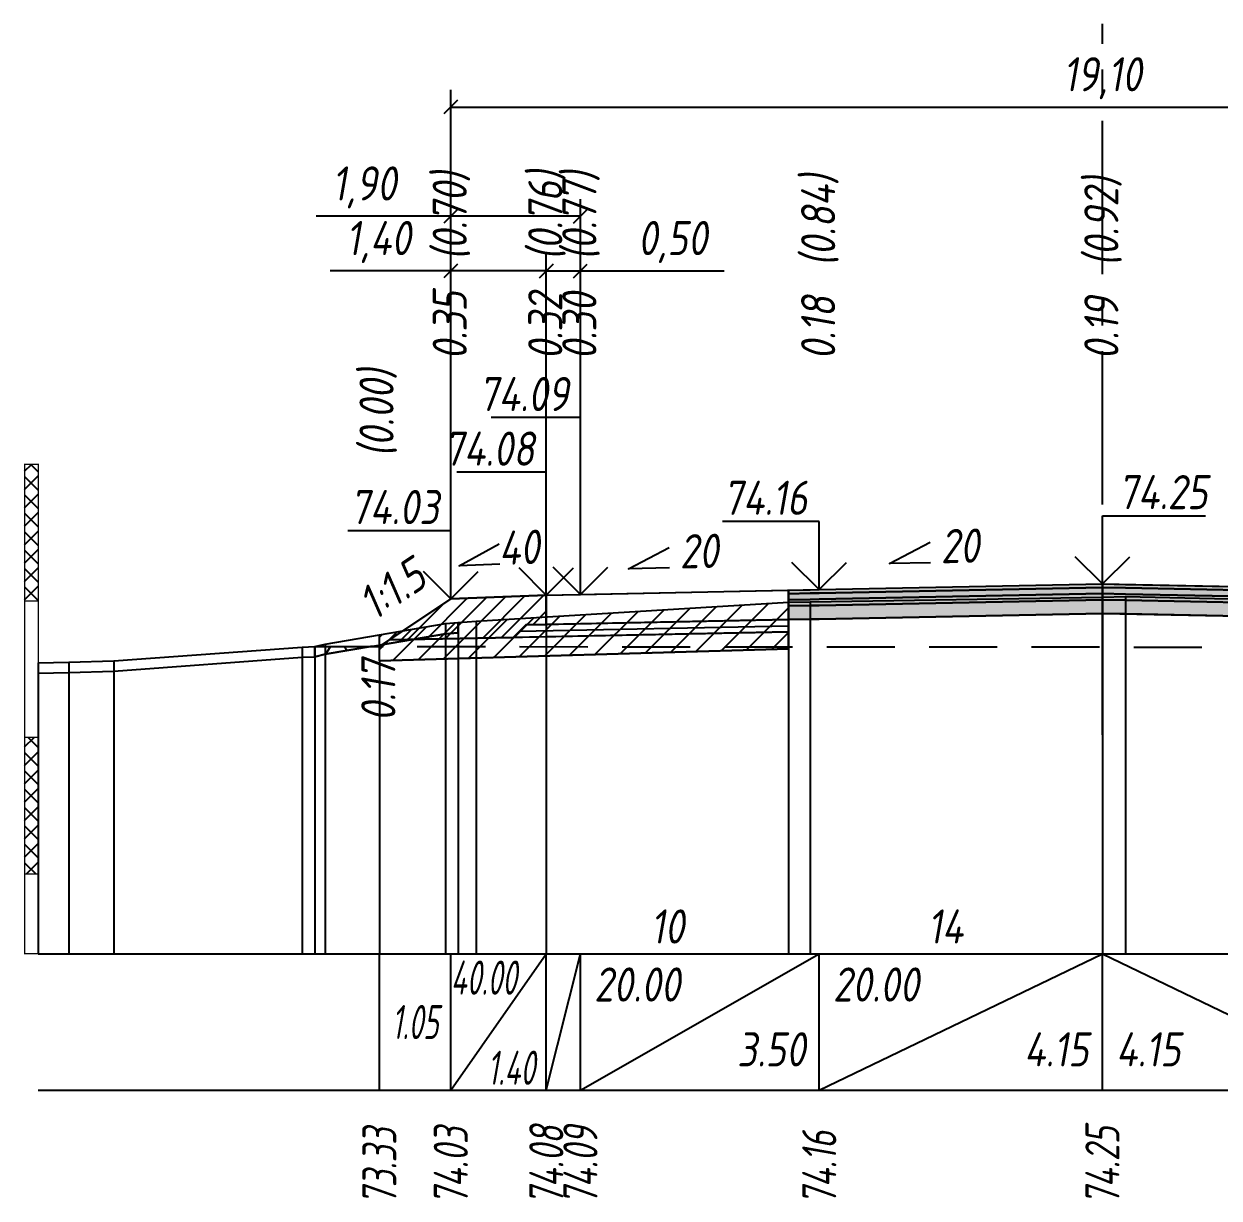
# Model space of a CAD drawing. Extents: x -717 to 1451, y -133302 to 233.
# Drawn here: x 78.9 to 166.5, y -12257.9 to -12171.9 of the extents above; entities that cross this region are included whole.
import ezdxf
from ezdxf.enums import TextEntityAlignment as Align

# ---------------------------------------------------------------- set-up
doc = ezdxf.new("R2010")
doc.units = 0
doc.linetypes.add('осевая2', pattern=[1.125, 0.75, -0.125, 0.125, -0.125])
doc.linetypes.add('штриховая', pattern=[0.75, 0.5, -0.25])
for name, color, linetype in [('Интерполированный поперечник', 2, 'Continuous'), ('Код_514', 1, 'Continuous'), ('Контур_0', 7, 'Continuous'), ('Контур_2521', 7, 'Continuous'), ('Контур_2564', 7, 'Continuous'), ('Контур_2660', 7, 'Continuous'), ('Контур_2665', 7, 'Continuous'), ('Контур_400', 7, 'Continuous'), ('Контур_508', 7, 'Continuous'), ('Контур_512', 7, 'Continuous'), ('Контур_513', 7, 'Continuous'), ('Контур_818', 7, 'Continuous'), ('Красный поперечник', 1, 'Continuous'), ('Линейка абсолютных высот', 7, 'Continuous'), ('Объём_2501', 7, 'Continuous'), ('Объём_2564', 7, 'Continuous'), ('Объём_2650', 7, 'Continuous'), ('Объём_2660', 7, 'Continuous'), ('Объём_2661', 7, 'Continuous'), ('Объём_2665', 7, 'Continuous'), ('Объём_2666', 7, 'Continuous'), ('Объём_2667', 7, 'Continuous'), ('Объём_2668', 7, 'Continuous'), ('Объём_2669', 7, 'Continuous'), ('Объём_2675', 7, 'Continuous'), ('Объём_2753', 7, 'Continuous'), ('Ось', 1, 'осевая2'), ('Откосы', 7, 'Continuous'), ('Отметки покрытия', 7, 'Continuous'), ('Рабочие отметки', 7, 'Continuous'), ('Рабочие отметки доп.', 7, 'Continuous'), ('Слои выравнивания', 7, 'Continuous'), ('Таблица', 7, 'Continuous'), ('Уклоны проезжей части', 7, 'Continuous'), ('Черный поперечник', 3, 'Continuous')]:
    doc.layers.add(name, color=color, linetype=linetype)
for name, color, linetype, true_color in [('Контур_2540', 2, 'Continuous', 0xffff00), ('Контур_2560', 2, 'Continuous', 0xffff00), ('Контур_2561', 7, 'Continuous', 0xff8040), ('Контур_2562', 3, 'Continuous', 0x00ff00), ('Контур_2563', 7, 'Continuous', 0xff8000), ('Контур_2570', 7, 'Continuous', 0x80ff00), ('Контур_2725', 7, 'Continuous', 0x323232), ('Контур_2736', 4, 'Continuous', 0x00ffff), ('Контур_2737', 4, 'Continuous', 0x00ffff), ('Контур_2738', 4, 'Continuous', 0x00ffff), ('Контур_2739', 4, 'Continuous', 0x00ffff), ('Контур_2741', 4, 'Continuous', 0x00ffff), ('Контур_2742', 4, 'Continuous', 0x00ffff), ('Контур_2743', 4, 'Continuous', 0x00ffff), ('Контур_2744', 7, 'Continuous', 0xa4ffff), ('Контур_2745', 7, 'Continuous', 0xa4ffff), ('Контур_2747', 4, 'Continuous', 0x00ffff), ('Контур_2748', 4, 'Continuous', 0x00ffff), ('Контур_2749', 4, 'Continuous', 0x00ffff), ('Контур_2750', 4, 'Continuous', 0x00ffff), ('Контур_2751', 4, 'Continuous', 0x00ffff), ('Контур_2752', 4, 'Continuous', 0x00ffff), ('Контур_2760', 7, 'Continuous', 0x323232), ('Контур_2761', 7, 'Continuous', 0x323232), ('Контур_2762', 7, 'Continuous', 0x323232), ('Контур_2763', 7, 'Continuous', 0x323232), ('Контур_402', 7, 'Continuous', 0xff6464), ('Контур_703', 4, 'Continuous', 0x00ffff), ('Контур_705', 4, 'Continuous', 0x00ffff), ('Контур_707', 4, 'Continuous', 0x00ffff), ('Контур_720', 131, 'Continuous', 0xaaffff), ('Объём_2500', 7, 'Continuous', 0xc0c0c0), ('Объём_2520', 7, 'Continuous', 0x80ffff), ('Объём_2540', 2, 'Continuous', 0xffff00), ('Объём_2560', 2, 'Continuous', 0xffff00), ('Объём_2561', 7, 'Continuous', 0xff8040), ('Объём_2562', 3, 'Continuous', 0x00ff00), ('Объём_2563', 7, 'Continuous', 0xff8000), ('Объём_2570', 7, 'Continuous', 0x80ff00), ('Объём_2600', 7, 'Continuous', 0x808000), ('Объём_2746', 2, 'Continuous', 0xffff00)]:
    doc.layers.add(name, color=color, linetype=linetype, true_color=true_color)
doc.styles.get("Standard").update_dxf_attribs({"font": 'txt', "height": 2.5})
doc.styles.add('М', font='romand.shx', dxfattribs={"width": 0.8, "oblique": 10, "height": 2.5})
doc.dimstyles.new('ISO-25', dxfattribs={"dimtxt": 2.5, "dimasz": 2.5, "dimexe": 1.25, "dimexo": 0.625, "dimtad": 1, "dimtxsty": 'Standard', "dimcen": 2.5, "dimadec": 0, "dimazin": 0, "dimtfac": 1, "dimtmove": 0, "dimatfit": 3, "dimfxl": 1, "dimarcsym": 0})

# ---------------------------------------------------------------- blocks, each defined once
blk = doc.blocks.new('_Oblique')
at = {"color": 0, "linetype": 'ByBlock', "lineweight": -2}
blk.add_line((-0.5, -0.5), (0.5, 0.5), dxfattribs=at)
blk = doc.blocks.new('*D282')
at = {"color": 0, "lineweight": -2, "transparency": 16777216}
for p, q in [((110.234, -12213.443), (110.234, -12188.723)), ((117.234, -12213.163), (117.234, -12188.723)), ((110.234, -12189.973), (101.395, -12189.973)), ((117.234, -12189.973), (110.234, -12189.973))]:
    blk.add_line(p, q, dxfattribs=at)
at = {"layer": 'Defpoints', "color": 0, "transparency": 16777216}
for p in [(117.234, -12189.973), (117.234, -12213.788), (110.234, -12214.068)]:
    blk.add_point(p, dxfattribs=at)
at = {"color": 0, "lineweight": -2, "transparency": 16777216, "rotation": 180}
blk.add_blockref('_Oblique', (110.234, -12189.973), dxfattribs=at)
at = {"color": 0, "lineweight": -2, "transparency": 16777216}
blk.add_blockref('_Oblique', (117.234, -12189.973), dxfattribs=at)
at = {"color": 0, "transparency": 16777216, "insert": (104.935, -12187.86), "char_height": 2.5, "width": 8.75, "attachment_point": 5, "style": 'М'}
blk.add_mtext('1,40', dxfattribs=at)
blk = doc.blocks.new('*D284')
at = {"color": 0, "lineweight": -2, "transparency": 16777216}
for p, q in [((117.234, -12213.163), (117.234, -12188.723)), ((119.734, -12213.113), (119.734, -12188.723)), ((117.234, -12189.973), (119.734, -12189.973)), ((119.734, -12189.973), (130.257, -12189.973))]:
    blk.add_line(p, q, dxfattribs=at)
at = {"layer": 'Defpoints', "color": 0, "transparency": 16777216}
for p in [(119.734, -12189.973), (117.234, -12213.788), (119.734, -12213.738)]:
    blk.add_point(p, dxfattribs=at)
at = {"color": 0, "lineweight": -2, "transparency": 16777216, "rotation": 180}
blk.add_blockref('_Oblique', (117.234, -12189.973), dxfattribs=at)
at = {"color": 0, "lineweight": -2, "transparency": 16777216}
blk.add_blockref('_Oblique', (119.734, -12189.973), dxfattribs=at)
at = {"color": 0, "transparency": 16777216, "insert": (126.495, -12187.86), "char_height": 2.5, "width": 9.16667, "attachment_point": 5, "style": 'М'}
blk.add_mtext('0,50', dxfattribs=at)
blk = doc.blocks.new('*D287')
at = {"color": 0, "lineweight": -2, "transparency": 16777216}
for p, q in [((110.234, -12213.443), (110.234, -12184.723)), ((119.734, -12213.113), (119.734, -12184.723)), ((110.234, -12185.973), (100.356, -12185.973)), ((119.734, -12185.973), (110.234, -12185.973))]:
    blk.add_line(p, q, dxfattribs=at)
at = {"layer": 'Defpoints', "color": 0, "transparency": 16777216}
for p in [(119.734, -12185.973), (119.734, -12213.738), (110.234, -12214.068)]:
    blk.add_point(p, dxfattribs=at)
at = {"color": 0, "lineweight": -2, "transparency": 16777216, "rotation": 180}
blk.add_blockref('_Oblique', (110.234, -12185.973), dxfattribs=at)
at = {"color": 0, "lineweight": -2, "transparency": 16777216}
blk.add_blockref('_Oblique', (119.734, -12185.973), dxfattribs=at)
at = {"color": 0, "transparency": 16777216, "insert": (103.896, -12183.86), "char_height": 2.5, "width": 8.75, "attachment_point": 5, "style": 'М'}
blk.add_mtext('1,90', dxfattribs=at)
blk = doc.blocks.new('*D288')
at = {"color": 0, "lineweight": -2, "transparency": 16777216}
for p, q in [((110.234, -12213.443), (110.234, -12176.723)), ((205.734, -12213.443), (205.734, -12176.723)), ((110.234, -12177.973), (205.734, -12177.973))]:
    blk.add_line(p, q, dxfattribs=at)
at = {"layer": 'Defpoints', "color": 0, "transparency": 16777216}
for p in [(205.734, -12177.973), (110.234, -12214.068), (205.734, -12214.068)]:
    blk.add_point(p, dxfattribs=at)
at = {"color": 0, "lineweight": -2, "transparency": 16777216, "rotation": 180}
blk.add_blockref('_Oblique', (110.234, -12177.973), dxfattribs=at)
at = {"color": 0, "lineweight": -2, "transparency": 16777216}
blk.add_blockref('_Oblique', (205.734, -12177.973), dxfattribs=at)
at = {"color": 0, "transparency": 16777216, "insert": (157.984, -12175.86), "char_height": 2.5, "width": 10.41667, "attachment_point": 5, "style": 'М'}
blk.add_mtext('19,10', dxfattribs=at)

msp = doc.modelspace()

# ---------------------------------------------------------------- hatches: boundary and pattern name
at = {"layer": 'Линейка абсолютных высот'}
h = msp.add_hatch(dxfattribs=at)
h.set_pattern_fill('ANSI37', scale=0.3, style=0)
h.paths.add_polyline_path([(80, -12214.148), (80, -12204.148), (79, -12204.148), (79, -12214.148)])
h = msp.add_hatch(dxfattribs=at)
h.set_pattern_fill('ANSI37', scale=0.3, style=0)
h.paths.add_polyline_path([(80, -12234.148), (80, -12224.148), (79, -12224.148), (79, -12234.148)])
at = {"layer": 'Объём_2563'}
h = msp.add_hatch(dxfattribs=at)
h.set_pattern_fill('ANSI31', color=256, scale=0.3)
h.paths.add_polyline_path([(110.234, -12214.006), (117.234, -12213.726), (117.234, -12215.876), (115.734, -12215.906), (114.816, -12216.824), (105.734, -12217.006)])
at = {"layer": 'Объём_2570'}
h = msp.add_hatch(dxfattribs=at)
h.set_pattern_fill('ANSI31', color=256, scale=0.2)
h.paths.add_polyline_path([(110.77, -12216.483), (109.842, -12216.559), (105, -12217.385), (105, -12216.635), (109.842, -12215.809), (110.77, -12215.733)])
at = {"layer": 'Объём_2600'}
h = msp.add_hatch(dxfattribs=at)
h.set_pattern_fill('ANSI31', color=6, scale=0.4)
h.paths.add_polyline_path([(112.097, -12215.636), (134.985, -12214.244), (134.985, -12217.651), (105, -12218.55), (105, -12217.496), (104.357, -12217.495), (109.842, -12216.559), (110.77, -12216.483), (110.77, -12215.733)])
h = msp.add_hatch(dxfattribs=at)
h.set_pattern_fill('HONEY', color=5, scale=0.3)
h.paths.add_polyline_path([(101.035, -12218.062), (100.28, -12218.243), (100.28, -12217.493), (104.357, -12217.495)])
at = {"layer": 'Слои выравнивания'}
for color, points in [(2, [(134.985, -12213.371), (136.565, -12213.339), (137.234, -12213.326), (157.984, -12212.911), (157.984, -12213.161), (137.234, -12213.576), (136.565, -12213.589), (134.985, -12213.621)]), (2, [(157.984, -12212.911), (159.673, -12212.945), (178.734, -12213.326), (182.465, -12213.401), (184.411, -12213.439), (184.411, -12213.689), (182.465, -12213.651), (178.734, -12213.576), (159.673, -12213.195), (157.984, -12213.161)]), (3, [(134.985, -12213.621), (136.565, -12213.589), (137.234, -12213.576), (157.984, -12213.161), (157.984, -12213.611), (137.234, -12214.026), (136.565, -12214.039), (134.985, -12214.071)]), (4, [(134.985, -12214.071), (136.565, -12214.039), (137.234, -12214.026), (157.984, -12213.611), (157.984, -12214.061), (137.234, -12214.476), (136.565, -12214.489), (134.985, -12214.521)]), (3, [(157.984, -12213.161), (159.673, -12213.195), (178.734, -12213.576), (182.465, -12213.651), (184.411, -12213.689), (184.411, -12214.139), (182.465, -12214.101), (178.734, -12214.026), (159.673, -12213.645), (157.984, -12213.611)]), (4, [(157.984, -12213.611), (159.673, -12213.645), (178.734, -12214.026), (182.465, -12214.101), (184.411, -12214.139), (184.411, -12214.589), (182.465, -12214.551), (178.734, -12214.476), (159.673, -12214.095), (157.984, -12214.061)]), (5, [(134.985, -12214.521), (136.565, -12214.489), (137.234, -12214.476), (157.984, -12214.061), (157.984, -12215.061), (137.234, -12215.476), (136.565, -12215.489), (134.985, -12215.521)]), (5, [(157.984, -12214.061), (159.673, -12214.095), (178.734, -12214.476), (182.465, -12214.551), (184.411, -12214.589), (184.411, -12215.589), (182.465, -12215.551), (178.734, -12215.476), (159.673, -12215.095), (157.984, -12215.061)])]:
    msp.add_hatch(color=color, dxfattribs=at).paths.add_polyline_path(points)

# ---------------------------------------------------------------- linework, layer by layer
at = {"layer": 'Интерполированный поперечник', "linetype": 'штриховая', "ltscale": 10, "flags": 128}
msp.add_lwpolyline([(100.28, -12217.493), (216.075, -12217.558)], dxfattribs=at)
at = {"layer": 'Код_514'}
for p, q in [((105, -12250), (105, -12240)), ((110.234, -12250), (110.234, -12240)), ((110.234, -12250), (117.234, -12240)), ((117.234, -12250), (117.234, -12240)), ((117.234, -12250), (119.734, -12240)), ((119.734, -12250), (119.734, -12240)), ((119.734, -12250), (137.234, -12240)), ((137.234, -12250), (137.234, -12240)), ((137.234, -12250), (157.984, -12240)), ((157.984, -12250), (157.984, -12240)), ((157.984, -12240), (178.734, -12250))]:
    msp.add_line(p, q, dxfattribs=at)
at = {"layer": 'Контур_0', "flags": 128}
for points in [[(119.734, -12215.826), (117.234, -12215.876), (117.234, -12213.726), (134.985, -12213.371), (134.985, -12215.521), (119.734, -12215.826), (119.734, -12215.826)], [(110.234, -12214.006), (105, -12217.496), (105, -12217.496), (105, -12217.496), (105, -12217.496), (105, -12217.496), (105, -12217.496), (105, -12217.496), (105, -12217.496), (105, -12217.496), (105, -12217.496), (105, -12217.496), (105, -12217.496), (105, -12217.496), (105, -12217.496), (105, -12217.496)], [(110.234, -12214.006), (105, -12217.496), (105, -12217.496), (105, -12217.496), (105, -12217.496), (105, -12217.496), (105, -12217.496), (105, -12217.496), (105, -12217.496), (105, -12217.496), (105, -12217.496), (105, -12217.496), (105, -12217.496), (105, -12217.496), (105, -12217.496), (105, -12217.496), (105, -12217.496), (105, -12217.496), (105, -12217.496), (105, -12217.496), (105, -12217.496), (105, -12217.496), (105, -12217.496), (105, -12217.496), (105, -12217.496), (105, -12217.496), (105, -12217.496), (105, -12217.496), (105, -12217.496), (105, -12217.496)], [(115.734, -12215.906), (134.985, -12215.521), (134.985, -12216.421), (114.816, -12216.824), (115.734, -12215.906), (115.734, -12215.906)], [(105.734, -12217.006), (114.816, -12216.824), (115.734, -12215.906), (117.234, -12215.876)]]:
    msp.add_lwpolyline(points, dxfattribs=at)
at = {"layer": 'Контур_2521', "color": 250, "flags": 128}
msp.add_lwpolyline([(115.275, -12216.365), (134.985, -12215.971)], dxfattribs=at)
at = {"layer": 'Контур_2540', "flags": 128}
msp.add_lwpolyline([(105.734, -12217.006), (134.985, -12216.421), (134.985, -12217.651), (105, -12218.55), (105, -12217.496), (105.734, -12217.006), (105.734, -12217.006)], dxfattribs=at)
at = {"layer": 'Контур_2560', "flags": 128}
msp.add_lwpolyline([(110.234, -12214.006), (110.234, -12214.006), (110.234, -12214.006), (117.234, -12213.726)], dxfattribs=at)
at = {"layer": 'Контур_2561', "flags": 128}
msp.add_lwpolyline([(117.234, -12213.726), (117.234, -12213.726), (110.234, -12214.006), (110.234, -12214.006), (117.234, -12213.726)], dxfattribs=at)
at = {"layer": 'Контур_2562', "flags": 128}
msp.add_lwpolyline([(110.234, -12214.006), (110.234, -12214.006), (110.234, -12214.006), (110.234, -12214.006), (110.234, -12214.006)], dxfattribs=at)
at = {"layer": 'Контур_2563', "flags": 128}
msp.add_lwpolyline([(110.234, -12214.006), (117.234, -12213.726), (117.234, -12215.876), (115.734, -12215.906), (114.816, -12216.824), (105.734, -12217.006), (110.234, -12214.006), (110.234, -12214.006)], dxfattribs=at)
at = {"layer": 'Контур_2564', "flags": 128}
msp.add_lwpolyline([(110.234, -12214.006), (117.234, -12213.726)], dxfattribs=at)
at = {"layer": 'Контур_2570', "flags": 128}
msp.add_lwpolyline([(80, -12219.439), (82.236, -12219.386), (85.53, -12219.287), (99.345, -12218.282), (100.28, -12218.243), (100.28, -12218.243), (101.035, -12218.062), (109.842, -12216.559), (110.77, -12216.483), (110.77, -12215.733), (112.097, -12215.636), (134.985, -12214.244), (136.565, -12214.219), (157.984, -12213.866), (159.673, -12213.838), (182.465, -12214.337)], dxfattribs=at)
at = {"layer": 'Контур_2660', "flags": 128}
msp.add_lwpolyline([(105, -12218.55), (134.985, -12217.651)], dxfattribs=at)
at = {"layer": 'Контур_2665', "flags": 128}
msp.add_lwpolyline([(110.234, -12214.006), (110.234, -12214.006)], dxfattribs=at)
at = {"layer": 'Контур_2725', "flags": 128}
msp.add_lwpolyline([(134.985, -12215.521), (136.565, -12215.489), (137.234, -12215.476), (157.984, -12215.061), (159.673, -12215.095), (178.734, -12215.476), (182.465, -12215.551), (184.411, -12215.589)], dxfattribs=at)
at = {"layer": 'Контур_2736', "flags": 128}
msp.add_lwpolyline([(110.234, -12214.006), (105, -12217.496)], dxfattribs=at)
at = {"layer": 'Контур_2737', "flags": 128}
msp.add_lwpolyline([(105, -12217.496), (105, -12217.496)], dxfattribs=at)
at = {"layer": 'Контур_2738', "flags": 128}
msp.add_lwpolyline([(105, -12217.496), (105, -12217.496)], dxfattribs=at)
at = {"layer": 'Контур_2739', "flags": 128}
msp.add_lwpolyline([(105, -12217.496), (105, -12217.496)], dxfattribs=at)
at = {"layer": 'Контур_2741', "flags": 128}
msp.add_lwpolyline([(105, -12217.496), (105, -12217.496)], dxfattribs=at)
at = {"layer": 'Контур_2742', "flags": 128}
msp.add_lwpolyline([(105, -12217.496), (105, -12217.496)], dxfattribs=at)
at = {"layer": 'Контур_2743', "flags": 128}
msp.add_lwpolyline([(105, -12217.496), (105, -12217.496)], dxfattribs=at)
at = {"layer": 'Контур_2744', "flags": 128}
msp.add_lwpolyline([(105, -12217.496), (105, -12217.496)], dxfattribs=at)
msp.add_lwpolyline([(105, -12217.496), (105, -12217.496)], dxfattribs=at)
msp.add_lwpolyline([(105, -12217.496), (105, -12217.496)], dxfattribs=at)
msp.add_lwpolyline([(105, -12217.496), (105, -12217.496)], dxfattribs=at)
msp.add_lwpolyline([(105, -12217.496), (105, -12217.496)], dxfattribs=at)
msp.add_lwpolyline([(105, -12217.496), (105, -12217.496)], dxfattribs=at)
at = {"layer": 'Контур_2745', "flags": 128}
msp.add_lwpolyline([(105, -12217.496), (105, -12217.496)], dxfattribs=at)
msp.add_lwpolyline([(105, -12217.496), (105, -12217.496)], dxfattribs=at)
msp.add_lwpolyline([(105, -12217.496), (105, -12217.496)], dxfattribs=at)
msp.add_lwpolyline([(105, -12217.496), (105, -12217.496)], dxfattribs=at)
msp.add_lwpolyline([(105, -12217.496), (105, -12217.496)], dxfattribs=at)
msp.add_lwpolyline([(105, -12217.496), (105, -12217.496)], dxfattribs=at)
at = {"layer": 'Контур_2747', "flags": 128}
msp.add_lwpolyline([(105, -12217.496), (105, -12217.496)], dxfattribs=at)
at = {"layer": 'Контур_2748', "flags": 128}
msp.add_lwpolyline([(105, -12217.496), (105, -12217.496)], dxfattribs=at)
at = {"layer": 'Контур_2749', "flags": 128}
msp.add_lwpolyline([(105, -12217.496), (105, -12217.496)], dxfattribs=at)
at = {"layer": 'Контур_2750', "flags": 128}
msp.add_lwpolyline([(105, -12217.496), (105, -12217.496)], dxfattribs=at)
at = {"layer": 'Контур_2751', "flags": 128}
msp.add_lwpolyline([(105, -12217.496), (105, -12217.496)], dxfattribs=at)
at = {"layer": 'Контур_2752', "flags": 128}
msp.add_lwpolyline([(105, -12217.496), (105, -12217.496)], dxfattribs=at)
at = {"layer": 'Контур_2760', "flags": 128}
msp.add_lwpolyline([(134.985, -12213.371), (136.565, -12213.339), (137.234, -12213.326), (157.984, -12212.911), (159.673, -12212.945), (178.734, -12213.326), (182.465, -12213.401), (184.411, -12213.439)], dxfattribs=at)
at = {"layer": 'Контур_2761', "flags": 128}
msp.add_lwpolyline([(134.985, -12213.621), (136.565, -12213.589), (137.234, -12213.576), (157.984, -12213.161), (159.673, -12213.195), (178.734, -12213.576), (182.465, -12213.651), (184.411, -12213.689)], dxfattribs=at)
at = {"layer": 'Контур_2762', "flags": 128}
msp.add_lwpolyline([(134.985, -12214.071), (136.565, -12214.039), (137.234, -12214.026), (157.984, -12213.611), (159.673, -12213.645), (178.734, -12214.026), (182.465, -12214.101), (184.411, -12214.139)], dxfattribs=at)
at = {"layer": 'Контур_2763', "flags": 128}
msp.add_lwpolyline([(134.985, -12214.521), (136.565, -12214.489), (137.234, -12214.476), (157.984, -12214.061), (159.673, -12214.095), (178.734, -12214.476), (182.465, -12214.551), (184.411, -12214.589)], dxfattribs=at)
at = {"layer": 'Контур_400', "flags": 128}
for points in [[(117.234, -12213.726), (119.734, -12213.676), (119.734, -12213.676), (119.734, -12213.676), (119.734, -12213.676), (119.734, -12213.676), (119.734, -12213.676), (137.234, -12213.326), (157.984, -12212.911)], [(157.984, -12212.911), (178.734, -12213.326), (196.234, -12213.676), (196.234, -12213.676), (196.234, -12213.676), (196.234, -12213.676), (196.234, -12213.676), (196.234, -12213.676), (198.734, -12213.726)]]:
    msp.add_lwpolyline(points, dxfattribs=at)
at = {"layer": 'Контур_402', "flags": 128}
msp.add_lwpolyline([(105, -12218.55), (134.985, -12217.651), (134.985, -12215.521), (157.984, -12215.061), (184.411, -12215.589), (184.411, -12217.754), (212.626, -12218.6)], dxfattribs=at)
at = {"layer": 'Контур_508', "flags": 128}
msp.add_lwpolyline([(105, -12218.55), (134.985, -12217.651), (134.985, -12215.521), (157.984, -12215.061), (184.411, -12215.589), (184.411, -12217.754), (212.626, -12218.6), (214.726, -12220), (216.726, -12220), (221.125, -12217.067)], dxfattribs=at)
at = {"layer": 'Контур_512', "flags": 128}
msp.add_lwpolyline([(105, -12218.55), (134.985, -12217.651)], dxfattribs=at)
at = {"layer": 'Контур_513', "flags": 128}
msp.add_lwpolyline([(105, -12218.55), (134.985, -12217.651), (134.985, -12215.521), (157.984, -12215.061), (184.411, -12215.589), (184.411, -12217.754), (212.626, -12218.6), (214.726, -12220), (216.726, -12220), (221.125, -12217.067)], dxfattribs=at)
at = {"layer": 'Контур_703', "flags": 128}
for points in [[(110.234, -12214.006), (105, -12217.496)], [(105, -12217.496), (105, -12217.496)]]:
    msp.add_lwpolyline(points, dxfattribs=at)
at = {"layer": 'Контур_705', "flags": 128}
msp.add_lwpolyline([(105, -12217.496), (105, -12217.496)], dxfattribs=at)
at = {"layer": 'Контур_707', "flags": 128}
msp.add_lwpolyline([(105, -12217.496), (105, -12217.496)], dxfattribs=at)
at = {"layer": 'Контур_720', "flags": 128}
msp.add_lwpolyline([(105, -12217.496), (105, -12217.496)], dxfattribs=at)
at = {"layer": 'Контур_818', "flags": 128}
msp.add_lwpolyline([(105, -12217.385), (109.842, -12216.559), (110.77, -12216.483), (110.77, -12215.733), (112.097, -12215.636), (134.985, -12214.244), (136.565, -12214.219), (157.984, -12213.866), (159.673, -12213.838), (182.465, -12214.337), (184.411, -12214.378), (186.387, -12214.544), (208.355, -12216.283), (208.355, -12217.033), (213.511, -12217.925), (216.075, -12218.308), (216.075, -12218.308), (221.125, -12217.817)], dxfattribs=at)
at = {"layer": 'Красный поперечник'}
for p, q in [((137.234, -12213.326), (157.984, -12212.911)), ((157.984, -12212.911), (178.734, -12213.326)), ((110.234, -12214.006), (117.234, -12213.726)), ((117.234, -12213.726), (119.734, -12213.676)), ((119.734, -12213.676), (137.234, -12213.326)), ((105, -12217.496), (110.234, -12214.006)), ((134.985, -12217.651), (134.985, -12240)), ((105, -12218.55), (105, -12240))]:
    msp.add_line(p, q, dxfattribs=at)
at = {"layer": 'Линейка абсолютных высот', "color": 7, "const_width": 0.1, "flags": 128}
for points in [[(80, -12214.148), (80, -12204.148), (79, -12204.148), (79, -12214.148), (80, -12214.148)], [(80, -12224.148), (80, -12214.148), (79, -12214.148), (79, -12224.148), (80, -12224.148)], [(80, -12234.148), (80, -12224.148), (79, -12224.148), (79, -12234.148), (80, -12234.148)], [(80, -12240), (80, -12234.148), (79, -12234.148), (79, -12240), (80, -12240)]]:
    msp.add_lwpolyline(points, dxfattribs=at)
at = {"layer": 'Объём_2500', "flags": 128}
msp.add_lwpolyline([(119.734, -12215.826), (117.234, -12215.876), (117.234, -12213.726), (134.985, -12213.371), (134.985, -12215.521), (119.734, -12215.826), (119.734, -12215.826)], dxfattribs=at)
at = {"layer": 'Объём_2501', "flags": 128}
for points in [[(117.234, -12213.726), (119.734, -12213.676), (119.734, -12213.676), (119.734, -12213.676), (119.734, -12213.676), (119.734, -12213.676), (119.734, -12213.676), (137.234, -12213.326), (157.984, -12212.911)], [(157.984, -12212.911), (178.734, -12213.326), (196.234, -12213.676), (196.234, -12213.676), (196.234, -12213.676), (196.234, -12213.676), (196.234, -12213.676), (196.234, -12213.676), (198.734, -12213.726)]]:
    msp.add_lwpolyline(points, dxfattribs=at)
at = {"layer": 'Объём_2520', "color": 250, "flags": 128}
msp.add_lwpolyline([(115.734, -12215.906), (134.985, -12215.521), (134.985, -12216.421), (114.816, -12216.824), (115.734, -12215.906), (115.734, -12215.906)], dxfattribs=at)
at = {"layer": 'Объём_2540', "flags": 128}
msp.add_lwpolyline([(105.734, -12217.006), (134.985, -12216.421), (134.985, -12217.651), (105, -12218.55), (105, -12217.496), (105.734, -12217.006), (105.734, -12217.006)], dxfattribs=at)
at = {"layer": 'Объём_2560', "flags": 128}
msp.add_lwpolyline([(110.234, -12214.006), (110.234, -12214.006), (110.234, -12214.006), (117.234, -12213.726)], dxfattribs=at)
at = {"layer": 'Объём_2561', "flags": 128}
msp.add_lwpolyline([(117.234, -12213.726), (117.234, -12213.726), (110.234, -12214.006), (110.234, -12214.006), (117.234, -12213.726)], dxfattribs=at)
at = {"layer": 'Объём_2562', "flags": 128}
msp.add_lwpolyline([(110.234, -12214.006), (110.234, -12214.006), (110.234, -12214.006), (110.234, -12214.006), (110.234, -12214.006)], dxfattribs=at)
at = {"layer": 'Объём_2563', "color": 250, "flags": 128}
msp.add_lwpolyline([(110.234, -12214.006), (117.234, -12213.726), (117.234, -12215.876), (115.734, -12215.906), (114.816, -12216.824), (105.734, -12217.006), (110.234, -12214.006), (110.234, -12214.006)], dxfattribs=at)
at = {"layer": 'Объём_2564', "flags": 128}
msp.add_lwpolyline([(110.234, -12214.006), (117.234, -12213.726)], dxfattribs=at)
at = {"layer": 'Объём_2570', "flags": 128}
msp.add_lwpolyline([(110.77, -12216.483), (109.842, -12216.559), (105, -12217.385), (105, -12216.635), (109.842, -12215.809), (110.77, -12215.733), (110.77, -12216.483), (110.77, -12216.483)], dxfattribs=at)
at = {"layer": 'Объём_2600', "color": 5, "flags": 128}
msp.add_lwpolyline([(101.035, -12218.062), (100.28, -12218.243), (100.28, -12217.493), (104.357, -12217.495), (101.035, -12218.062), (101.035, -12218.062)], dxfattribs=at)
at = {"layer": 'Объём_2650', "color": 6, "flags": 128}
msp.add_lwpolyline([(112.097, -12215.636), (134.985, -12214.244), (134.985, -12217.651), (105, -12218.55), (105, -12217.496), (104.357, -12217.495), (109.842, -12216.559), (110.77, -12216.483), (110.77, -12215.733), (112.097, -12215.636), (112.097, -12215.636)], dxfattribs=at)
at = {"layer": 'Объём_2660', "flags": 128}
msp.add_lwpolyline([(105, -12218.55), (134.985, -12217.651)], dxfattribs=at)
at = {"layer": 'Объём_2661', "flags": 128}
msp.add_lwpolyline([(110.234, -12214.006), (105, -12217.496)], dxfattribs=at)
at = {"layer": 'Объём_2665', "flags": 128}
msp.add_lwpolyline([(110.234, -12214.006), (110.234, -12214.006)], dxfattribs=at)
at = {"layer": 'Объём_2666', "flags": 128}
msp.add_lwpolyline([(110.234, -12214.006), (105, -12217.496)], dxfattribs=at)
at = {"layer": 'Объём_2667', "flags": 128}
msp.add_lwpolyline([(105, -12217.496), (105, -12217.496)], dxfattribs=at)
msp.add_lwpolyline([(105, -12217.496), (105, -12217.496)], dxfattribs=at)
at = {"layer": 'Объём_2668', "flags": 128}
msp.add_lwpolyline([(105, -12217.496), (105, -12217.496)], dxfattribs=at)
msp.add_lwpolyline([(105, -12217.496), (105, -12217.496)], dxfattribs=at)
at = {"layer": 'Объём_2669', "flags": 128}
msp.add_lwpolyline([(105, -12217.496), (105, -12217.496)], dxfattribs=at)
msp.add_lwpolyline([(105, -12217.496), (105, -12217.496)], dxfattribs=at)
at = {"layer": 'Объём_2675', "flags": 128}
msp.add_lwpolyline([(105, -12217.496), (105, -12217.496)], dxfattribs=at)
msp.add_lwpolyline([(105, -12217.496), (105, -12217.496)], dxfattribs=at)
msp.add_lwpolyline([(105, -12217.496), (105, -12217.496)], dxfattribs=at)
msp.add_lwpolyline([(105, -12217.496), (105, -12217.496)], dxfattribs=at)
msp.add_lwpolyline([(105, -12217.496), (105, -12217.496)], dxfattribs=at)
msp.add_lwpolyline([(105, -12217.496), (105, -12217.496)], dxfattribs=at)
msp.add_lwpolyline([(105, -12217.496), (105, -12217.496)], dxfattribs=at)
msp.add_lwpolyline([(105, -12217.496), (105, -12217.496)], dxfattribs=at)
msp.add_lwpolyline([(105, -12217.496), (105, -12217.496)], dxfattribs=at)
msp.add_lwpolyline([(105, -12217.496), (105, -12217.496)], dxfattribs=at)
msp.add_lwpolyline([(105, -12217.496), (105, -12217.496)], dxfattribs=at)
msp.add_lwpolyline([(105, -12217.496), (105, -12217.496)], dxfattribs=at)
at = {"layer": 'Объём_2746', "flags": 128}
msp.add_lwpolyline([(112.097, -12215.636), (134.985, -12214.244), (134.985, -12217.651), (105, -12218.55), (105, -12217.496), (105.222, -12217.347), (109.842, -12216.559), (110.77, -12216.483), (110.77, -12215.733), (112.097, -12215.636), (112.097, -12215.636)], dxfattribs=at)
at = {"layer": 'Объём_2753', "flags": 128}
msp.add_lwpolyline([(134.985, -12213.371), (134.985, -12213.371)], dxfattribs=at)
at = {"layer": 'Ось', "ltscale": 15}
msp.add_line((157.984, -12223.971), (157.984, -12171.882), dxfattribs=at)
at = {"layer": 'Откосы', "color": 1, "flags": 128}
for points in [[(113.839, -12211.462), (110.842, -12211.582), (113.779, -12209.963)], [(126.259, -12211.734), (123.259, -12211.794), (126.229, -12210.234)], [(145.384, -12211.352), (142.384, -12211.412), (145.354, -12209.852)]]:
    msp.add_lwpolyline(points, dxfattribs=at)
at = {"layer": 'Отметки покрытия', "color": 1}
for p, q in [((119.734, -12200.726), (113.184, -12200.726)), ((119.734, -12213.676), (119.734, -12200.726)), ((117.234, -12204.726), (110.684, -12204.726)), ((117.234, -12213.726), (117.234, -12204.726)), ((137.234, -12208.326), (130.134, -12208.326)), ((137.234, -12213.326), (137.234, -12208.326)), ((157.984, -12212.911), (157.984, -12207.911)), ((157.984, -12207.911), (165.534, -12207.911)), ((110.234, -12209.006), (102.684, -12209.006)), ((110.234, -12214.006), (110.234, -12209.006)), ((157.984, -12212.911), (155.984, -12210.911)), ((157.984, -12212.911), (159.984, -12210.911)), ((110.234, -12214.006), (108.234, -12212.006)), ((110.234, -12214.006), (112.234, -12212.006)), ((117.234, -12213.726), (115.234, -12211.726)), ((117.234, -12213.726), (119.234, -12211.726)), ((119.734, -12213.676), (117.734, -12211.676)), ((119.734, -12213.676), (121.734, -12211.676)), ((137.234, -12213.326), (135.234, -12211.326)), ((137.234, -12213.326), (139.234, -12211.326))]:
    msp.add_line(p, q, dxfattribs=at)
at = {"layer": 'Слои выравнивания'}
for p, q in [((157.984, -12212.911), (157.984, -12240)), ((117.234, -12213.726), (117.234, -12240)), ((134.985, -12213.371), (134.985, -12240))]:
    msp.add_line(p, q, dxfattribs=at)
at = {"layer": 'Слои выравнивания', "color": 2, "flags": 128}
for points in [[(134.985, -12213.371), (136.565, -12213.339), (137.234, -12213.326), (157.984, -12212.911), (157.984, -12213.161), (137.234, -12213.576), (136.565, -12213.589), (134.985, -12213.621)], [(157.984, -12212.911), (159.673, -12212.945), (178.734, -12213.326), (182.465, -12213.401), (184.411, -12213.439), (184.411, -12213.689), (182.465, -12213.651), (178.734, -12213.576), (159.673, -12213.195), (157.984, -12213.161)]]:
    msp.add_lwpolyline(points, close=True, dxfattribs=at)
at = {"layer": 'Слои выравнивания', "color": 3, "flags": 128}
for points in [[(134.985, -12213.621), (136.565, -12213.589), (137.234, -12213.576), (157.984, -12213.161), (157.984, -12213.611), (137.234, -12214.026), (136.565, -12214.039), (134.985, -12214.071)], [(157.984, -12213.161), (159.673, -12213.195), (178.734, -12213.576), (182.465, -12213.651), (184.411, -12213.689), (184.411, -12214.139), (182.465, -12214.101), (178.734, -12214.026), (159.673, -12213.645), (157.984, -12213.611)]]:
    msp.add_lwpolyline(points, close=True, dxfattribs=at)
at = {"layer": 'Слои выравнивания', "color": 4, "flags": 128}
for points in [[(134.985, -12214.071), (136.565, -12214.039), (137.234, -12214.026), (157.984, -12213.611), (157.984, -12214.061), (137.234, -12214.476), (136.565, -12214.489), (134.985, -12214.521)], [(157.984, -12213.611), (159.673, -12213.645), (178.734, -12214.026), (182.465, -12214.101), (184.411, -12214.139), (184.411, -12214.589), (182.465, -12214.551), (178.734, -12214.476), (159.673, -12214.095), (157.984, -12214.061)]]:
    msp.add_lwpolyline(points, close=True, dxfattribs=at)
at = {"layer": 'Слои выравнивания', "color": 5, "flags": 128}
for points in [[(134.985, -12214.521), (136.565, -12214.489), (137.234, -12214.476), (157.984, -12214.061), (157.984, -12215.061), (137.234, -12215.476), (136.565, -12215.489), (134.985, -12215.521)], [(157.984, -12214.061), (159.673, -12214.095), (178.734, -12214.476), (182.465, -12214.551), (184.411, -12214.589), (184.411, -12215.589), (182.465, -12215.551), (178.734, -12215.476), (159.673, -12215.095), (157.984, -12215.061)]]:
    msp.add_lwpolyline(points, close=True, dxfattribs=at)
at = {"layer": 'Таблица'}
for p, q in [((80, -12240), (246.125, -12240)), ((80, -12250), (246.125, -12250))]:
    msp.add_line(p, q, dxfattribs=at)
at = {"layer": 'Черный поперечник', "color": 7}
for p, q in [((134.985, -12214.244), (134.985, -12240)), ((136.565, -12214.219), (136.565, -12240)), ((157.984, -12213.866), (157.984, -12240)), ((159.673, -12213.838), (159.673, -12240)), ((109.842, -12215.809), (109.842, -12240)), ((110.77, -12215.733), (110.77, -12240)), ((112.097, -12215.636), (112.097, -12240)), ((99.345, -12217.532), (99.345, -12240)), ((100.28, -12217.493), (100.28, -12240)), ((101.035, -12217.312), (101.035, -12240)), ((80, -12218.689), (80, -12240)), ((82.236, -12218.636), (82.236, -12240)), ((85.53, -12218.537), (85.53, -12240))]:
    msp.add_line(p, q, dxfattribs=at)
at = {"layer": 'Черный поперечник', "flags": 128}
msp.add_lwpolyline([(80, -12218.689), (82.236, -12218.636), (85.53, -12218.537), (99.345, -12217.532), (100.28, -12217.493), (101.035, -12217.312), (109.842, -12215.809), (110.77, -12215.733), (112.097, -12215.636), (134.985, -12214.244), (136.565, -12214.219), (157.984, -12213.866), (159.673, -12213.838), (182.465, -12214.337), (184.411, -12214.378), (186.387, -12214.544), (208.355, -12216.283), (213.511, -12217.175), (216.075, -12217.558), (226.013, -12216.592), (228.343, -12216.259), (235.169, -12216.842), (242.708, -12216.314), (246.125, -12216.393)], dxfattribs=at)

# ---------------------------------------------------------------- texts
at = {"layer": 'Код_514', "style": 'М', "oblique": 10}
for s, width, p in [('40.00', 0.6, (110.223, -12240.495)), ('20.00', 0.8, (120.734, -12241)), ('20.00', 0.8, (138.234, -12241))]:
    msp.add_text(s, height=2.5, dxfattribs=dict(at, width=width)).set_placement(p, align=Align.TOP_LEFT)
at = {"layer": 'Код_514', "style": 'М', "oblique": 10, "width": 0.6}
msp.add_text('1.05', height=2.5, dxfattribs=at).set_placement((107.617, -12245), align=Align.MIDDLE_CENTER)
at = {"layer": 'Код_514', "style": 'М', "oblique": 10}
for s, width, p in [('3.50', 0.8, (136.234, -12249)), ('4.15', 0.8, (156.984, -12249)), ('1.40', 0.6, (116.403, -12250.348))]:
    msp.add_text(s, height=2.5, dxfattribs=dict(at, width=width)).set_placement(p, align=Align.BOTTOM_RIGHT)
at = {"layer": 'Код_514', "style": 'М', "oblique": 10, "width": 0.8}
msp.add_text('4.15', height=2.5, dxfattribs=at).set_placement((158.984, -12249), align=Align.BOTTOM_LEFT)
at = {"layer": 'Код_514', "style": 'М', "oblique": 10, "width": 0.7}
for s, p in [('73.33', (105, -12258.382)), ('74.03', (110.234, -12258.382)), ('74.08', (117.234, -12258.382)), ('74.09', (119.734, -12258.382)), ('74.16', (137.234, -12258.382)), ('74.25', (157.984, -12258.382))]:
    msp.add_text(s, height=2.5, rotation=90, dxfattribs=at).set_placement(p, align=Align.MIDDLE_LEFT)
at = {"layer": 'Отметки покрытия', "color": 1, "style": 'М', "oblique": 10, "width": 0.8}
for s, p in [('74.09', (118.875, -12200.995)), ('74.08', (116.375, -12204.995)), ('74.16', (136.375, -12208.595)), ('74.03', (109.375, -12209.275))]:
    msp.add_text(s, height=2.5, dxfattribs=at).set_placement(p, align=Align.BOTTOM_RIGHT)
msp.add_text('74.25', height=2.5, dxfattribs=at).set_placement((159.125, -12208.18), align=Align.BOTTOM_LEFT)
at = {"layer": 'Рабочие отметки', "color": 1, "style": 'М', "oblique": 10, "width": 0.8}
for s, p in [('0.35', (110.156, -12196.476)), ('0.32', (117.156, -12196.476)), ('0.30', (119.656, -12196.476)), ('0.18', (137.156, -12196.476)), ('0.19', (157.906, -12196.476))]:
    msp.add_text(s, height=2.5, rotation=90, dxfattribs=at).set_placement(p, align=Align.MIDDLE_LEFT)
msp.add_text('0.17', height=2.5, rotation=90, dxfattribs=at).set_placement((104.922, -12218.426), align=Align.MIDDLE_RIGHT)
at = {"layer": 'Рабочие отметки доп.', "color": 1, "style": 'М', "oblique": 10, "width": 0.8}
for s, p in [('(0.70)', (110.156, -12189.176)), ('(0.76)', (117.156, -12189.176)), ('(0.77)', (119.656, -12189.176)), ('(0.84)', (137.156, -12189.626)), ('(0.92)', (157.906, -12189.626)), ('(0.00)', (104.79, -12203.593))]:
    msp.add_text(s, height=2.5, rotation=90, dxfattribs=at).set_placement(p, align=Align.MIDDLE_LEFT)
at = {"layer": 'Слои выравнивания', "style": 'М', "oblique": 10, "width": 0.8}
for s, p in [('10', (126.11, -12240)), ('14', (146.485, -12240))]:
    msp.add_text(s, height=2.5, dxfattribs=at).set_placement(p, align=Align.BOTTOM_CENTER)
at = {"layer": 'Уклоны проезжей части', "color": 1, "style": 'М', "oblique": 10, "width": 0.8}
for s, rotation, p in [('40', 2.29061, (115.327, -12212.229)), ('20', 1.14576, (128.464, -12212.501)), ('20', 1.14576, (147.589, -12212.119)), ('1:1.5', 33.69007, (107.063, -12214.919))]:
    msp.add_text(s, height=2.5, rotation=rotation, dxfattribs=at).set_placement(p, align=Align.BOTTOM_CENTER)

# ---------------------------------------------------------------- dimensions: what is measured, and where the dimension line sits
at = {"color": 5}
dim = msp.add_linear_dim(base=(205.734, -12177.973), p1=(110.234, -12214.068), p2=(205.734, -12214.068), angle=180, dimstyle='ISO-25', override={"dimasz": 1, "dimlfac": 0.2, "dimzin": 0, "dimtxsty": 'М', "dimblk1": 'Oblique', "dimblk2": 'Oblique', "dimsah": 1}, dxfattribs=at)
dim.commit()
dim.dimension.update_dxf_attribs({"geometry": '*D288', "text_midpoint": (157.984, -12175.86)})
for base, p1, p2, picture, middle in [((119.734, -12185.973), (110.234, -12214.068), (119.734, -12213.738), '*D287', (103.896, -12185.973)), ((117.234, -12189.973), (110.234, -12214.068), (117.234, -12213.788), '*D282', (104.935, -12189.973)), ((119.734, -12189.973), (117.234, -12213.788), (119.734, -12213.738), '*D284', (126.495, -12189.973))]:
    dim = msp.add_linear_dim(base=base, p1=p1, p2=p2, angle=180, dimstyle='ISO-25', override={"dimasz": 1, "dimlfac": 0.2, "dimzin": 0, "dimtxsty": 'М', "dimblk1": 'Oblique', "dimblk2": 'Oblique', "dimsah": 1}, dxfattribs=at)
    dim.commit()
    dim.dimension.update_dxf_attribs({"geometry": picture, "text_midpoint": middle, "dimtype": 160})

doc.saveas('drawing.dxf')
